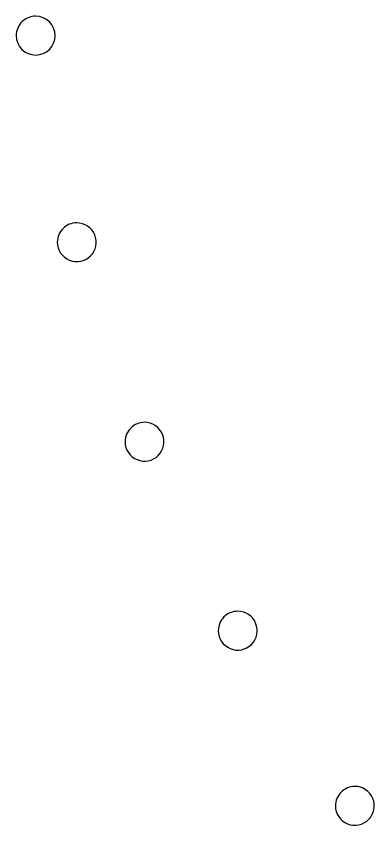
# Model space of a CAD drawing. Extents: x -2 to 3329, y -17 to 3184.
# Drawn here: x 428 to 717, y 778 to 1430 of the extents above; entities that cross this region are included whole.
import ezdxf

# ---------------------------------------------------------------- set-up
doc = ezdxf.new("R2010")
doc.units = 0
doc.layers.add('Centerlines', color=7, linetype='CONTINUOUS')

msp = doc.modelspace()

# ---------------------------------------------------------------- linework, layer by layer
at = {"layer": 'Centerlines', "color": 1}
for points in [[(427.579595, 1414.781712)], [(460.638315, 1248.50376)], [(515.119995, 1087.960824)], [(590.092278, 935.902512)], [(684.273267, 794.93004)]]:
    msp.add_lwpolyline(points, close=True, dxfattribs=at)
for points in [[(443.199429, 1430.401547), (439.056792, 1430.401547), (435.083826, 1428.75589), (432.154538, 1425.826603)], [(458.819264, 1414.781712), (458.819264, 1423.408309), (451.826026, 1430.401547), (443.199429, 1430.401547)], [(432.154538, 1425.826603), (429.225251, 1422.897316), (427.579595, 1418.92435), (427.579595, 1414.781712)], [(427.579595, 1414.781712), (427.579595, 1406.155115), (434.572833, 1399.161877), (443.199429, 1399.161877)], [(443.199429, 1399.161877), (451.826026, 1399.161877), (458.819264, 1406.155115), (458.819264, 1414.781712)], [(465.213259, 1259.548651), (462.283972, 1256.619364), (460.638315, 1252.646398), (460.638315, 1248.50376)], [(476.25815, 1264.123595), (472.115512, 1264.123595), (468.142546, 1262.477938), (465.213259, 1259.548651)], [(490.688996, 1254.481212), (488.271342, 1260.317944), (482.575784, 1264.123595), (476.25815, 1264.123595)], [(487.303041, 1237.458869), (491.770283, 1241.92611), (493.10665, 1248.64448), (490.688996, 1254.481212)], [(460.638315, 1248.50376), (460.638315, 1242.186127), (464.443966, 1236.490568), (470.280698, 1234.072914)], [(470.280698, 1234.072914), (476.11743, 1231.655261), (482.8358, 1232.991627), (487.303041, 1237.458869)], [(530.73983, 1103.580659), (526.597192, 1103.580659), (522.624226, 1101.935002), (519.694939, 1099.005715)], [(545.170676, 1093.938276), (542.753022, 1099.775008), (537.057464, 1103.580659), (530.73983, 1103.580659)], [(519.694939, 1099.005715), (516.765652, 1096.076428), (515.119995, 1092.103462), (515.119995, 1087.960824)], [(541.784721, 1076.915933), (546.251963, 1081.383174), (547.58833, 1088.101544), (545.170676, 1093.938276)], [(515.119995, 1087.960824), (515.119995, 1081.643191), (518.925646, 1075.947632), (524.762378, 1073.529978)], [(524.762378, 1073.529978), (530.59911, 1071.112325), (537.31748, 1072.448691), (541.784721, 1076.915933)], [(594.667222, 946.947403), (591.737934, 944.018116), (590.092278, 940.04515), (590.092278, 935.902512)], [(605.712113, 951.522347), (601.569475, 951.522347), (597.596509, 949.87669), (594.667222, 946.947403)], [(620.142958, 941.879964), (617.725305, 947.716696), (612.029746, 951.522347), (605.712113, 951.522347)], [(616.757004, 924.857621), (621.224245, 929.324862), (622.560612, 936.043232), (620.142958, 941.879964)], [(590.092278, 935.902512), (590.092278, 929.584879), (593.897928, 923.88932), (599.734661, 921.471666)], [(599.734661, 921.471666), (605.571393, 919.054013), (612.289762, 920.390379), (616.757004, 924.857621)], [(699.893102, 810.549875), (695.750464, 810.549875), (691.777498, 808.904218), (688.848211, 805.974931)], [(714.323948, 800.907492), (711.906294, 806.744224), (706.210736, 810.549875), (699.893102, 810.549875)], [(688.848211, 805.974931), (685.918924, 803.045644), (684.273267, 799.072678), (684.273267, 794.93004)], [(710.937993, 783.885149), (715.405235, 788.35239), (716.741602, 795.07076), (714.323948, 800.907492)], [(684.273267, 794.93004), (684.273267, 788.612407), (688.078918, 782.916848), (693.91565, 780.499194)], [(693.91565, 780.499194), (699.752382, 778.081541), (706.470752, 779.417907), (710.937993, 783.885149)]]:
    msp.add_open_spline(points, degree=3, dxfattribs=at)

doc.saveas('drawing.dxf')
